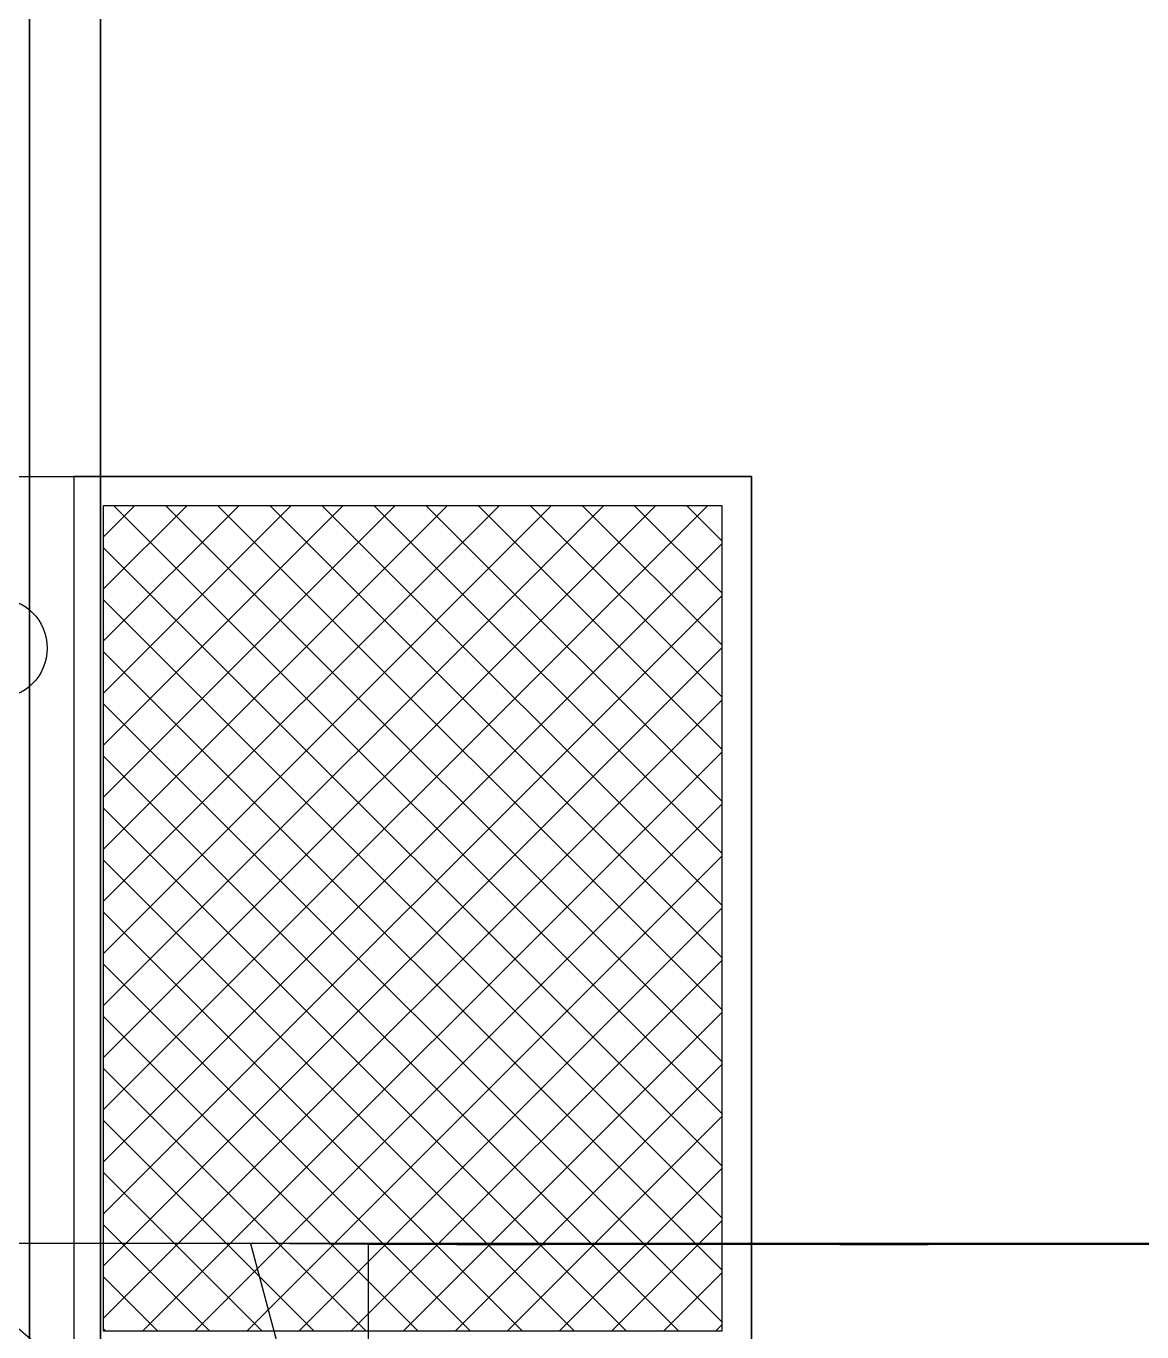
# Model space of a CAD drawing. Extents: x -54 to 215, y -235 to 116.
# Drawn here: x 101.5 to 120.43, y -12.69 to 9.48 of the extents above; entities that cross this region are included whole.
import ezdxf

# ---------------------------------------------------------------- set-up
doc = ezdxf.new("R2010")
doc.units = 0
doc.layers.get('0').update_dxf_attribs({"linetype": 'CONTINUOUS'})
doc.layers.add('A', color=7, linetype='CONTINUOUS')
doc.layers.add('HATCH', color=7, linetype='CONTINUOUS')

# ---------------------------------------------------------------- blocks, each defined once
blk = doc.blocks.new('*X')
at = {"color": 0}
for p, q in [((-59.133, -22.894, 11.2), (-48.879, -12.64, 11.2)), ((-59.133, -22.01, 11.2), (-49.763, -12.64, 11.2)), ((-59.133, -21.126, 11.2), (-50.647, -12.64, 11.2)), ((-59.133, -20.242, 11.2), (-51.531, -12.64, 11.2)), ((-59.133, -19.358, 11.2), (-52.415, -12.64, 11.2)), ((-59.133, -18.475, 11.2), (-53.299, -12.64, 11.2)), ((-59.133, -17.591, 11.2), (-54.183, -12.64, 11.2)), ((-59.133, -16.707, 11.2), (-55.066, -12.64, 11.2)), ((-59.133, -15.823, 11.2), (-55.95, -12.64, 11.2)), ((-59.133, -14.939, 11.2), (-56.834, -12.64, 11.2)), ((-59.133, -14.055, 11.2), (-57.718, -12.64, 11.2)), ((-59.133, -13.171, 11.2), (-58.602, -12.64, 11.2)), ((-48.633, -22.961, 11.2), (-58.954, -12.64, 11.2)), ((-48.633, -22.077, 11.2), (-58.071, -12.64, 11.2)), ((-48.633, -21.194, 11.2), (-57.187, -12.64, 11.2)), ((-48.633, -20.31, 11.2), (-56.303, -12.64, 11.2)), ((-48.633, -19.426, 11.2), (-55.419, -12.64, 11.2)), ((-48.633, -18.542, 11.2), (-54.535, -12.64, 11.2)), ((-48.633, -17.658, 11.2), (-53.651, -12.64, 11.2)), ((-48.633, -16.774, 11.2), (-52.767, -12.64, 11.2)), ((-48.633, -15.89, 11.2), (-51.883, -12.64, 11.2)), ((-48.633, -15.006, 11.2), (-51, -12.64, 11.2)), ((-48.633, -14.122, 11.2), (-50.116, -12.64, 11.2)), ((-48.633, -13.239, 11.2), (-49.232, -12.64, 11.2)), ((-59.133, -23.778, 11.2), (-48.633, -13.278, 11.2)), ((-48.633, -23.845, 11.2), (-59.133, -13.345, 11.2)), ((-59.133, -24.662, 11.2), (-48.633, -14.162, 11.2)), ((-48.633, -24.729, 11.2), (-59.133, -14.229, 11.2)), ((-59.133, -25.546, 11.2), (-48.633, -15.046, 11.2)), ((-48.633, -25.613, 11.2), (-59.133, -15.113, 11.2)), ((-59.133, -26.43, 11.2), (-48.633, -15.93, 11.2)), ((-48.633, -26.497, 11.2), (-59.133, -15.997, 11.2)), ((-58.46, -26.64, 11.2), (-48.633, -16.813, 11.2)), ((-49.374, -26.64, 11.2), (-59.133, -16.881, 11.2)), ((-57.576, -26.64, 11.2), (-48.633, -17.697, 11.2)), ((-50.258, -26.64, 11.2), (-59.133, -17.765, 11.2)), ((-56.692, -26.64, 11.2), (-48.633, -18.581, 11.2)), ((-51.142, -26.64, 11.2), (-59.133, -18.649, 11.2)), ((-55.808, -26.64, 11.2), (-48.633, -19.465, 11.2)), ((-52.026, -26.64, 11.2), (-59.133, -19.532, 11.2)), ((-54.924, -26.64, 11.2), (-48.633, -20.349, 11.2)), ((-52.909, -26.64, 11.2), (-59.133, -20.416, 11.2)), ((-54.04, -26.64, 11.2), (-48.633, -21.233, 11.2)), ((-53.793, -26.64, 11.2), (-59.133, -21.3, 11.2)), ((-53.157, -26.64, 11.2), (-48.633, -22.117, 11.2)), ((-54.677, -26.64, 11.2), (-59.133, -22.184, 11.2)), ((-52.273, -26.64, 11.2), (-48.633, -23.001, 11.2)), ((-55.561, -26.64, 11.2), (-59.133, -23.068, 11.2)), ((-51.389, -26.64, 11.2), (-48.633, -23.884, 11.2)), ((-56.445, -26.64, 11.2), (-59.133, -23.952, 11.2)), ((-50.505, -26.64, 11.2), (-48.633, -24.768, 11.2)), ((-57.329, -26.64, 11.2), (-59.133, -24.836, 11.2)), ((-49.621, -26.64, 11.2), (-48.633, -25.652, 11.2)), ((-58.213, -26.64, 11.2), (-59.133, -25.72, 11.2)), ((-48.737, -26.64, 11.2), (-48.633, -26.536, 11.2)), ((-59.097, -26.64, 11.2), (-59.133, -26.603, 11.2))]:
    blk.add_line(p, q, dxfattribs=at)
blk = doc.blocks.new('M-1-01')
at = {"layer": 'A', "color": 0}
for p, q in [((-61.633, -12.14, 11.5), (-48.133, -12.14, 11.5)), ((-59.633, -12.14, 11.5), (-59.633, -27.14, 11.5)), ((-48.133, -12.14, 11.5), (-59.633, -12.14, 11.5)), ((-48.133, -12.14, 11.5), (-48.133, -27.14, 11.5)), ((-48.133, -27.14, 11.5), (-48.133, -12.14, 11.5)), ((-59.133, -12.64, 11.5), (-59.133, -26.64, 11.5)), ((-48.633, -12.64, 11.5), (-59.133, -12.64, 11.5)), ((-48.633, -26.64, 11.5), (-48.633, -12.64, 11.5)), ((-59.133, -26.64, 11.5), (-48.633, -26.64, 11.5))]:
    blk.add_line(p, q, dxfattribs=at)
blk.add_circle((-60.934, -15.055, 11.5), 0.85, dxfattribs=at)
at = {"layer": 'A', "color": 0, "invisible_edges": 15}
for points in [[(-61.633, 13.86, 11.9), (-61.633, -12.14, 11.9), (1.867, -12.14, 11.9), (1.867, 13.86, 11.9)], [(-59.633, -12.14, 11.5), (-59.633, -27.14, 11.5), (-80.633, -27.14, 11.5), (-80.633, -12.14, 11.5)], [(-59.133, -26.64, 11.5), (-59.633, -27.14, 11.5), (-59.633, -12.14, 11.5), (-59.133, -12.64, 11.5)], [(-59.133, -12.64, 11.5), (-59.633, -12.14, 11.5), (-48.133, -12.14, 11.5), (-48.633, -12.64, 11.5)], [(-48.633, -26.64, 11.5), (-48.133, -27.14, 11.5), (-48.133, -12.14, 11.5), (-48.633, -12.64, 11.5)], [(-48.133, -12.14, 11.9), (-22.133, -12.14, 11.9), (-22.133, -27.14, 11.9), (-48.133, -27.14, 11.9)], [(-59.133, -26.64, 11.2), (-48.633, -26.64, 11.2), (-48.633, -12.64, 11.2), (-59.133, -12.64, 11.2)], [(-59.133, -26.64, 11.5), (-59.633, -27.14, 11.5), (-48.133, -27.14, 11.5), (-48.633, -26.64, 11.5)]]:
    blk.add_3dface(points, dxfattribs=at)
at = {"layer": 'HATCH', "color": 0}
blk.add_blockref('*X', (0, 0), dxfattribs=at)
blk.add_blockref('*X', (0, 0), dxfattribs=at)
blk.add_blockref('*X', (0, 0), dxfattribs=at)
blk.add_blockref('*X', (0, 0), dxfattribs=at)
blk.add_blockref('*X', (0, 0), dxfattribs=at)
blk.add_blockref('*X', (0, 0), dxfattribs=at)
blk.add_blockref('*X', (0, 0), dxfattribs=at)
blk.add_blockref('*X', (0, 0), dxfattribs=at)
blk = doc.blocks.new('M-1-07')
at = {"color": 0, "invisible_edges": 15}
for points in [[(-22.8, 73.7, 20.25), (-22.8, 73.7, 18.75), (-22.6, 73.7, 18.75), (-22.6, 73.7, 20.25)], [(-21, 73.7, 23), (-22.5, 73.7, 23), (-22.5, 73.7, 22.8), (-21, 73.7, 22.8)], [(-21, 73.7, 16), (-22.5, 73.7, 16), (-22.5, 73.7, 16.2), (-21, 73.7, 16.2)], [(-14.5, 73.7, 16), (-16, 73.7, 16), (-16, 73.7, 16.2), (-14.5, 73.7, 16.2)], [(-14.5, 73.7, 23), (-16, 73.7, 23), (-16, 73.7, 22.8), (-14.5, 73.7, 22.8)], [(-25.5, 65.5, 6), (-36, 73.5, 15), (-40.25, 67, 8)], [(25.5, 65.5, 6), (36, 73.5, 15), (-36, 73.5, 15), (-25.5, 65.5, 6)], [(-24, 66, 24), (-31.25, 67.5, 23.5), (-36, 73.5, 15)], [(24, 66, 24), (36, 73.5, 15), (-36, 73.5, 15), (-24, 66, 24)], [(-24, 73.5, 24), (-26, 73.5, 15), (-24, 66, 24)], [(24, 73.5, 24), (-24, 73.5, 24), (-26, 73.5, 15), (26, 73.5, 15)], [(24, 66, 24), (-24, 66, 24), (-24, 73.5, 24), (24, 73.5, 24)]]:
    blk.add_3dface(points, dxfattribs=at)
at = {"layer": 'A', "color": 0}
for p, q in [((36, 73.5, 15), (-36, 73.5, 15)), ((-26, 73.5, 15), (-24, 66, 24)), ((-24, 73.5, 24), (-26, 73.5, 15)), ((24, 73.5, 24), (-24, 73.5, 24)), ((-24, 66, 24), (-24, 73.5, 24))]:
    blk.add_line(p, q, dxfattribs=at)
at = {"layer": 'A', "color": 0, "extrusion": (0, 1, 3.15797e-15)}
for p, q in [((-22.8, 73.5, 20.25), (-22.6, 73.5, 20.25)), ((-22.6, 73.5, 18.75), (-22.8, 73.5, 18.75)), ((-22.8, 73.5, 18.75), (-22.8, 73.5, 20.25)), ((-22.6, 73.5, 20.25), (-22.6, 73.5, 18.75)), ((-22.5, 73.5, 23), (-21, 73.5, 23)), ((-22.5, 73.5, 22.8), (-22.5, 73.5, 23)), ((-21, 73.5, 22.8), (-22.5, 73.5, 22.8)), ((-21, 73.5, 16.2), (-22.5, 73.5, 16.2)), ((-22.5, 73.5, 16.2), (-22.5, 73.5, 16)), ((-22.5, 73.5, 16), (-21, 73.5, 16)), ((-21, 73.5, 23), (-21, 73.5, 22.8)), ((-21, 73.5, 16), (-21, 73.5, 16.2)), ((-16, 73.5, 16), (-14.5, 73.5, 16)), ((-16, 73.5, 16.2), (-16, 73.5, 16)), ((-14.5, 73.5, 16.2), (-16, 73.5, 16.2)), ((-14.5, 73.5, 22.8), (-16, 73.5, 22.8)), ((-16, 73.5, 22.8), (-16, 73.5, 23)), ((-16, 73.5, 23), (-14.5, 73.5, 23)), ((-14.5, 73.5, 16), (-14.5, 73.5, 16.2)), ((-14.5, 73.5, 23), (-14.5, 73.5, 22.8))]:
    blk.add_line(p, q, dxfattribs=at)
at = {"layer": 'A', "color": 0}
mesh = blk.add_polymesh((2, 13), dxfattribs=at)
for k, corner in enumerate([(-31, 72), (-30.612, 71.949), (-30.25, 71.799), (-29.939, 71.561), (-29.701, 71.25), (-29.551, 70.888), (-29.5, 70.5), (-29.551, 70.112), (-29.701, 69.75), (-29.939, 69.439), (-30.25, 69.201), (-30.612, 69.051), (-31, 69), (-31, 72.424), (-30.426, 72.301), (-29.978, 72.056), (-29.621, 71.749), (-29.409, 71.386), (-29.277, 71.011), (-29.228, 70.625), (-29.282, 70.241), (-29.384, 69.859), (-29.636, 69.508), (-29.967, 69.19), (-30.418, 68.938), (-31, 68.83)]):
    mesh.set_mesh_vertex(divmod(k, 13), corner)
blk = doc.blocks.new('M-1-05')
at = {"color": 0}
for p, q in [((-59.5, 197.5, -26), (-59.5, 58.7, -26)), ((-58.3, 197.5, -26), (-58.3, 58.7, -26))]:
    blk.add_line(p, q, dxfattribs=at)
at = {"color": 0, "invisible_edges": 15}
blk.add_3dface([(-58.3, 58.7, -26), (-59.5, 58.7, -26), (-59.5, 197.5, -26), (-58.3, 197.5, -26)], dxfattribs=at)
at = {"layer": 'A', "color": 0}
for p, q in [((-59.5, 37, 4.7), (-59.5, 214, 4.7)), ((-58.3, 37, 4.7), (-58.3, 214, 4.7))]:
    blk.add_line(p, q, dxfattribs=at)
at = {"layer": 'A', "color": 0, "invisible_edges": 15}
for points in [[(-58.3, 37, 4.7), (-59.5, 37, 4.7), (-59.5, 214, 4.7), (-58.3, 214, 4.7)], [(-59.5, 58.7, -26), (-59.5, 197.5, -26), (-59.5, 197.5, 4.7), (-59.5, 37, 4.7)], [(-58.3, 58.7, -26), (-58.3, 197.5, -26), (-58.3, 197.5, 4.7), (-58.3, 37, 4.7)], [(-58.3, 58.7, -26), (-58.3, 197.5, -26), (-1.2, 197.5, -26), (-1.2, 58.7, -26)]]:
    blk.add_3dface(points, dxfattribs=at)

msp = doc.modelspace()

# ---------------------------------------------------------------- block references
at = {"color": 0}
msp.add_blockref('M-1-05', (161.055, -187.846), dxfattribs=at)
at = {"color": 0, "extrusion": (3.86209e-19, -0.002094, 0.999998)}
for name, p in [('M-1-01', (161.938, 14.009, 5.327)), ('M-1-07', (131.305, -84.631, 11.327))]:
    msp.add_blockref(name, p, dxfattribs=at)

doc.saveas('drawing.dxf')
